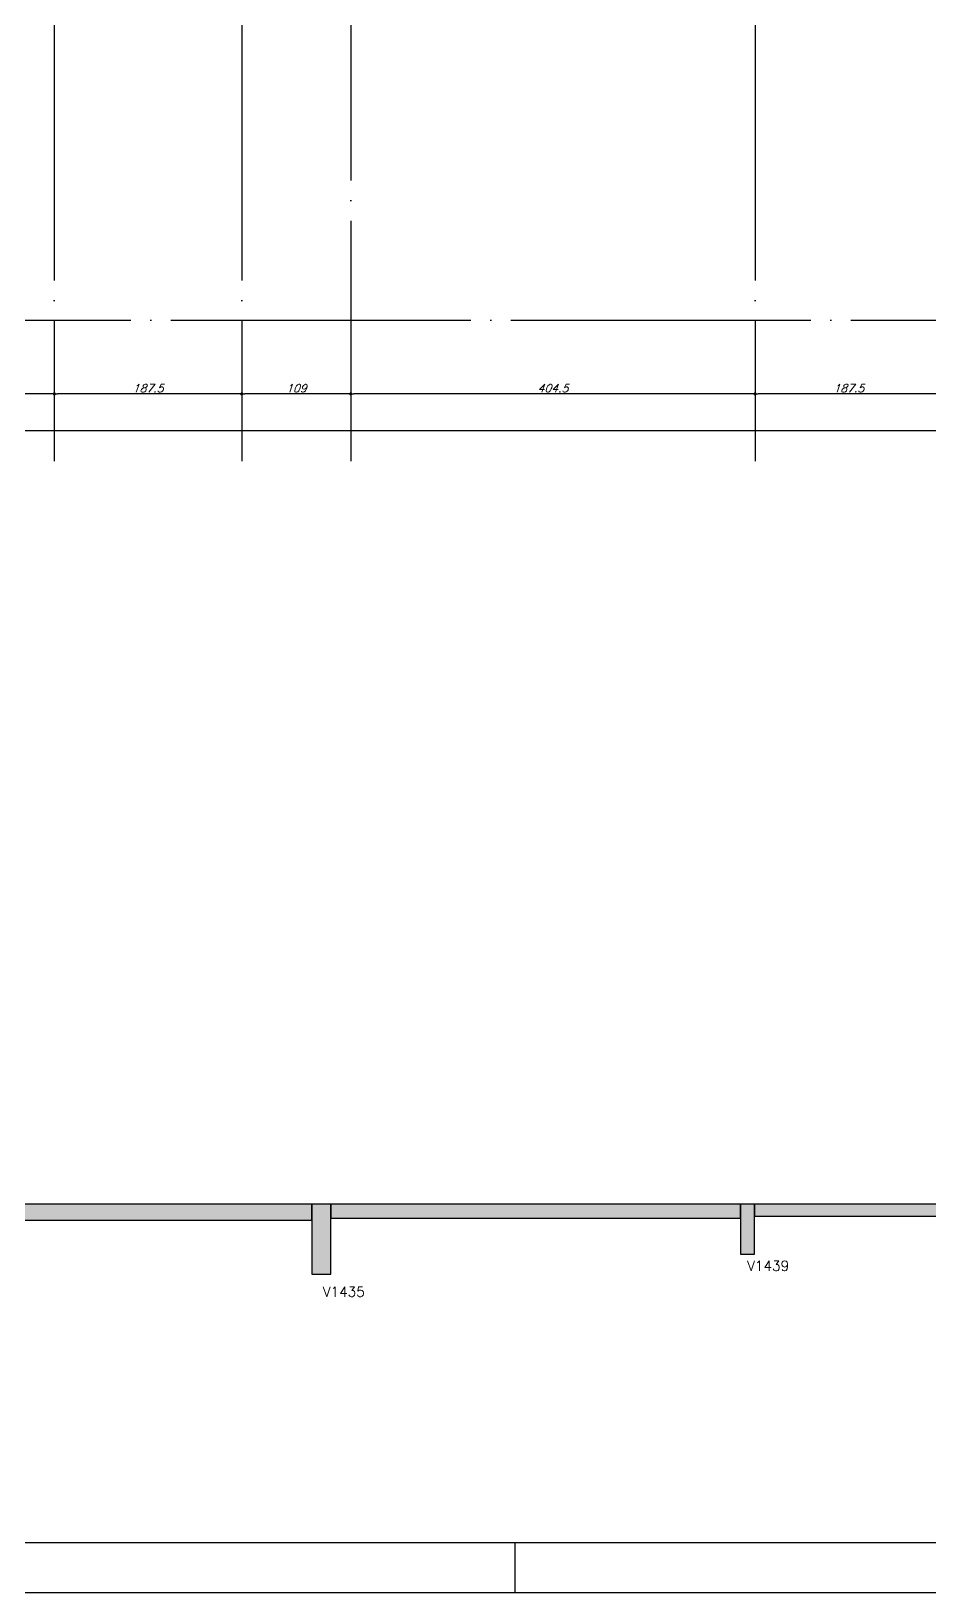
# Model space of a CAD drawing. Header units: millimetres. Extents: x -2290 to 5505, y -2157 to 2343.
# Drawn here: x -529 to 370, y -2157 to -596 of the extents above; entities that cross this region are included whole.
import ezdxf
from ezdxf.enums import TextEntityAlignment as Align

# ---------------------------------------------------------------- set-up
doc = ezdxf.new("R2010")
doc.units = ezdxf.units.MM
doc.header["$LTSCALE"] = 50
doc.linetypes.add('EIXO', pattern=[6.8, 6, -0.4, 0, -0.4])
for name, color, linetype in [('F-CORTE', 4, 'Continuous'), ('F-COTAS', 106, 'Continuous'), ('F-EIXO', 12, 'EIXO'), ('F-MARGEM', 1, 'Continuous'), ('F-SOLIDO-CORTE', 71, 'Continuous'), ('F-TEXTO', 6, 'Continuous'), ('F-TEXTO-YELLOW', 2, 'Continuous')]:
    doc.layers.add(name, color=color, linetype=linetype)
doc.styles.add('CP-TEXT-INCL', font='simplex.shx', dxfattribs={"oblique": 20})
doc.styles.add('MCP', font='simplex.shx')
doc.styles.add('ROMANS', font='simplex.shx')
doc.dimstyles.new('CP-COTAS-50', dxfattribs={"dimscale": 0.64, "dimtxt": 12.5, "dimasz": 5, "dimexe": 5, "dimexo": 5, "dimgap": 2.5, "dimtad": 1, "dimdec": 1, "dimdsep": 46, "dimtxsty": 'CP-TEXT-INCL', "dimblk1": 'DOT', "dimblk2": 'DOT', "dimsah": 1, "dimcen": 9, "dimclrd": 256, "dimclre": 256, "dimclrt": 256, "dimadec": 0, "dimazin": 0, "dimtfac": 1, "dimtdec": 1, "dimtmove": 2, "dimatfit": 3, "dimldrblk": 'DOT', "dimfxl": 0, "dimtolj": 1, "dimarcsym": 0})

# ---------------------------------------------------------------- blocks, each defined once
blk = doc.blocks.new('*U43')
at = {"layer": 'F-EIXO'}
blk.add_line((0, 0), (0, -2861.1), dxfattribs=at)
at = {"layer": 'F-TEXTO', "style": 'ROMANS'}
blk.add_attdef('EIXO', text='', height=17.5, rotation=360, dxfattribs=at).set_placement((0, 28.2), align=Align.MIDDLE_CENTER)
blk = doc.blocks.new('*U44')
at = {"layer": 'F-EIXO'}
blk.add_line((0, 0), (0, -2861.1), dxfattribs=at)
at = {"layer": 'F-TEXTO', "style": 'ROMANS'}
blk.add_attdef('EIXO', text='', height=17.5, rotation=360, dxfattribs=at).set_placement((0, 28.2), align=Align.MIDDLE_CENTER)
blk = doc.blocks.new('*U36')
at = {"layer": 'F-EIXO'}
blk.add_line((0, 0), (0, -2861.1), dxfattribs=at)
at = {"layer": 'F-TEXTO', "style": 'ROMANS'}
blk.add_attdef('EIXO', text='', height=17.5, rotation=360, dxfattribs=at).set_placement((0, 28.2), align=Align.MIDDLE_CENTER)
blk = doc.blocks.new('*U37')
at = {"layer": 'F-EIXO'}
blk.add_line((0, 0), (0, -2961.1), dxfattribs=at)
at = {"layer": 'F-TEXTO', "style": 'ROMANS'}
blk.add_attdef('EIXO', text='', height=17.5, rotation=360, dxfattribs=at).set_placement((0, 28.2), align=Align.MIDDLE_CENTER)
blk = doc.blocks.new('*U23')
at = {"layer": 'F-EIXO'}
blk.add_line((0, 0), (5086.4, 0), dxfattribs=at)
at = {"layer": 'F-TEXTO', "style": 'ROMANS'}
blk.add_attdef('EIXO', text='', height=17.5, dxfattribs=at).set_placement((-28.2, 0), align=Align.MIDDLE_CENTER)
blk = doc.blocks.new('A0-2L_900')
at = {"layer": 'F-MARGEM', "color": 2}
blk.add_line((44.9, 1), (44.9, 0), dxfattribs=at)
blk.add_lwpolyline([(155.9, 0), (0, 0), (0, 90), (155.9, 90)], close=True, dxfattribs=at)
at = {"layer": 'F-MARGEM', "color": 7}
blk.add_lwpolyline([(2.5, 89), (154.9, 89), (154.9, 1), (2.5, 1)], close=True, dxfattribs=at)
blk = doc.blocks.new('_DOT')
at = {"color": 0, "linetype": 'ByBlock'}
blk.add_line((-0.5, 0), (-1, 0), dxfattribs=at)
at = {"color": 0, "linetype": 'ByBlock', "const_width": 0.5}
blk.add_lwpolyline([(-0.25, 0, 1), (0.25, 0, 1)], format="xyb", close=True, dxfattribs=at)
blk = doc.blocks.new('*D243')
at = {"layer": 'DEFPOINTS', "color": 0, "transparency": 16777216}
for p in [(3070, -24), (-1389, -579), (3070, -995.2)]:
    blk.add_point(p, dxfattribs=at)
at = {"layer": 'F-COTAS', "lineweight": -2, "transparency": 16777216}
for p, q in [((3070, -27.2), (3070, -998.4)), ((-1389, -582.2), (-1389, -998.4)), ((-1385.8, -995.2), (3066.8, -995.2))]:
    blk.add_line(p, q, dxfattribs=at)
at = {"layer": 'F-COTAS', "lineweight": -2, "transparency": 16777216, "xscale": 3.2, "yscale": 3.2, "zscale": 3.2, "rotation": 180}
blk.add_blockref('_DOT', (-1389, -995.2), dxfattribs=at)
at = {"layer": 'F-COTAS', "lineweight": -2, "transparency": 16777216, "xscale": 3.2, "yscale": 3.2, "zscale": 3.2}
blk.add_blockref('_DOT', (3070, -995.2), dxfattribs=at)
at = {"layer": 'F-COTAS', "transparency": 16777216, "insert": (840.5, -989.6), "char_height": 8, "attachment_point": 5, "style": 'CP-TEXT-INCL'}
blk.add_mtext('\\A1;4459', dxfattribs=at)
blk = doc.blocks.new('*D255')
at = {"layer": 'DEFPOINTS', "color": 0, "transparency": 16777216}
for p in [(195, -958.7), (195, -958.7), (382.5, -958.7)]:
    blk.add_point(p, dxfattribs=at)
at = {"layer": 'F-COTAS', "lineweight": -2, "transparency": 16777216}
blk.add_line((379.3, -958.7), (198.2, -958.7), dxfattribs=at)
at = {"layer": 'F-COTAS', "lineweight": -2, "transparency": 16777216, "xscale": 3.2, "yscale": 3.2, "zscale": 3.2, "rotation": 180}
blk.add_blockref('_DOT', (195, -958.7), dxfattribs=at)
at = {"layer": 'F-COTAS', "lineweight": -2, "transparency": 16777216, "xscale": 3.2, "yscale": 3.2, "zscale": 3.2}
blk.add_blockref('_DOT', (382.5, -958.7), dxfattribs=at)
at = {"layer": 'F-COTAS', "transparency": 16777216, "insert": (288.7, -953.1), "char_height": 8, "attachment_point": 5, "style": 'CP-TEXT-INCL'}
blk.add_mtext('\\A1;187.5', dxfattribs=at)
blk = doc.blocks.new('*D256')
at = {"layer": 'DEFPOINTS', "color": 0, "transparency": 16777216}
for p in [(-209.5, -958.7), (-209.5, -958.7), (195, -958.7)]:
    blk.add_point(p, dxfattribs=at)
at = {"layer": 'F-COTAS', "lineweight": -2, "transparency": 16777216}
blk.add_line((191.8, -958.7), (-206.3, -958.7), dxfattribs=at)
at = {"layer": 'F-COTAS', "lineweight": -2, "transparency": 16777216, "xscale": 3.2, "yscale": 3.2, "zscale": 3.2, "rotation": 180}
blk.add_blockref('_DOT', (-209.5, -958.7), dxfattribs=at)
at = {"layer": 'F-COTAS', "lineweight": -2, "transparency": 16777216, "xscale": 3.2, "yscale": 3.2, "zscale": 3.2}
blk.add_blockref('_DOT', (195, -958.7), dxfattribs=at)
at = {"layer": 'F-COTAS', "transparency": 16777216, "insert": (-7.3, -953.1), "char_height": 8, "attachment_point": 5, "style": 'CP-TEXT-INCL'}
blk.add_mtext('\\A1;404.5', dxfattribs=at)
blk = doc.blocks.new('*D257')
at = {"layer": 'DEFPOINTS', "color": 0, "transparency": 16777216}
for p in [(-318.5, -958.7), (-318.5, -958.7), (-209.5, -958.7)]:
    blk.add_point(p, dxfattribs=at)
at = {"layer": 'F-COTAS', "lineweight": -2, "transparency": 16777216}
blk.add_line((-212.7, -958.7), (-315.3, -958.7), dxfattribs=at)
at = {"layer": 'F-COTAS', "lineweight": -2, "transparency": 16777216, "xscale": 3.2, "yscale": 3.2, "zscale": 3.2, "rotation": 180}
blk.add_blockref('_DOT', (-318.5, -958.7), dxfattribs=at)
at = {"layer": 'F-COTAS', "lineweight": -2, "transparency": 16777216, "xscale": 3.2, "yscale": 3.2, "zscale": 3.2}
blk.add_blockref('_DOT', (-209.5, -958.7), dxfattribs=at)
at = {"layer": 'F-COTAS', "transparency": 16777216, "insert": (-264, -953.1), "char_height": 8, "attachment_point": 5, "style": 'CP-TEXT-INCL'}
blk.add_mtext('\\A1;109', dxfattribs=at)
blk = doc.blocks.new('*D258')
at = {"layer": 'DEFPOINTS', "color": 0, "transparency": 16777216}
for p in [(-506, -958.7), (-506, -958.7), (-318.5, -958.7)]:
    blk.add_point(p, dxfattribs=at)
at = {"layer": 'F-COTAS', "lineweight": -2, "transparency": 16777216}
blk.add_line((-321.7, -958.7), (-502.8, -958.7), dxfattribs=at)
at = {"layer": 'F-COTAS', "lineweight": -2, "transparency": 16777216, "xscale": 3.2, "yscale": 3.2, "zscale": 3.2, "rotation": 180}
blk.add_blockref('_DOT', (-506, -958.7), dxfattribs=at)
at = {"layer": 'F-COTAS', "lineweight": -2, "transparency": 16777216, "xscale": 3.2, "yscale": 3.2, "zscale": 3.2}
blk.add_blockref('_DOT', (-318.5, -958.7), dxfattribs=at)
at = {"layer": 'F-COTAS', "transparency": 16777216, "insert": (-412.3, -953.1), "char_height": 8, "attachment_point": 5, "style": 'CP-TEXT-INCL'}
blk.add_mtext('\\A1;187.5', dxfattribs=at)
blk = doc.blocks.new('*D259')
at = {"layer": 'DEFPOINTS', "color": 0, "transparency": 16777216}
for p in [(-709.5, -958.7), (-709.5, -958.7), (-506, -958.7)]:
    blk.add_point(p, dxfattribs=at)
at = {"layer": 'F-COTAS', "lineweight": -2, "transparency": 16777216}
blk.add_line((-509.2, -958.7), (-706.3, -958.7), dxfattribs=at)
at = {"layer": 'F-COTAS', "lineweight": -2, "transparency": 16777216, "xscale": 3.2, "yscale": 3.2, "zscale": 3.2, "rotation": 180}
blk.add_blockref('_DOT', (-709.5, -958.7), dxfattribs=at)
at = {"layer": 'F-COTAS', "lineweight": -2, "transparency": 16777216, "xscale": 3.2, "yscale": 3.2, "zscale": 3.2}
blk.add_blockref('_DOT', (-506, -958.7), dxfattribs=at)
at = {"layer": 'F-COTAS', "transparency": 16777216, "insert": (-607.8, -953.1), "char_height": 8, "attachment_point": 5, "style": 'CP-TEXT-INCL'}
blk.add_mtext('\\A1;203.5', dxfattribs=at)

msp = doc.modelspace()

# ---------------------------------------------------------------- hatches: boundary and pattern name
at = {"layer": 'F-SOLIDO-CORTE', "linetype": 'Continuous'}
for points in [[(-316.932, -1768.874), (-397.666, -1768.874), (-400.101, -1768.874), (-445.723, -1768.874), (-457.256, -1768.874), (-679.811, -1768.874), (-1063, -1768.874), (-1063, -1773.246), (-1063, -1780.773), (-1063, -1784.874), (-840.446, -1784.874), (-457.256, -1784.874), (-445.723, -1784.874), (-400.101, -1784.874), (-397.666, -1784.874), (-316.932, -1784.874), (-279.897, -1784.874), (-248.5, -1784.874), (-248.5, -1780.502), (-248.5, -1774.961), (-248.5, -1768.874), (-279.897, -1768.874)], [(-248.5, -1788.001), (-248.5, -1812.241), (-248.5, -1838.874), (-241.271, -1838.874), (-241.028, -1838.874), (-240.72, -1838.874), (-240.462, -1838.874), (-240.141, -1838.874), (-237.714, -1838.874), (-234.855, -1838.874), (-232.364, -1838.874), (-229.5, -1838.874), (-229.5, -1817.551), (-229.5, -1793.035), (-229.5, -1768.874), (-231.959, -1768.874), (-234.855, -1768.874), (-237.215, -1768.874), (-240.141, -1768.874), (-240.396, -1768.874), (-240.72, -1768.874), (-240.963, -1768.874), (-241.271, -1768.874), (-248.5, -1768.874)], [(-101.215, -1768.874), (-105.447, -1768.874), (-110.43, -1768.874), (-115.684, -1768.874), (-121.641, -1768.874), (-126.924, -1768.874), (-132.83, -1768.874), (-137.052, -1768.874), (-141.837, -1768.874), (-142.716, -1768.874), (-143.728, -1768.874), (-229.5, -1768.874), (-229.5, -1773.138), (-229.5, -1778.042), (-229.5, -1782.874), (-143.728, -1782.874), (-142.841, -1782.874), (-141.837, -1782.874), (-137.584, -1782.874), (-132.83, -1782.874), (-127.586, -1782.874), (-121.641, -1782.874), (-116.493, -1782.874), (-110.43, -1782.874), (-106.317, -1782.874), (-101.215, -1782.874), (-100.217, -1782.874), (-98.952, -1782.874), (-2.801, -1782.874), (119.054, -1782.874), (125.02, -1782.874), (180.5, -1782.874), (180.5, -1779.048), (180.5, -1773.683), (180.5, -1768.874), (125.02, -1768.874), (119.054, -1768.874), (22.903, -1768.874), (-98.952, -1768.874), (-99.962, -1768.874)], [(185.309, -1768.874), (180.5, -1768.874), (180.5, -1782.536), (180.5, -1801.697), (180.5, -1818.874), (185.309, -1818.874), (189.135, -1818.874), (194.5, -1818.874), (194.5, -1805.212), (194.5, -1786.05), (194.5, -1768.874), (190.675, -1768.874)], [(194.5, -1772.153), (194.5, -1776.751), (194.5, -1780.874), (256.851, -1780.874), (358.739, -1780.874), (501.642, -1780.874), (502.589, -1780.874), (503.887, -1780.874), (507.963, -1780.874), (513.254, -1780.874), (518.389, -1780.874), (524.789, -1780.874), (526.758, -1780.874), (529.198, -1780.874), (596, -1780.874), (596, -1777.143), (596, -1772.517), (596, -1768.874), (529.198, -1768.874), (527.236, -1768.874), (524.789, -1768.874), (519.769, -1768.874), (513.254, -1768.874), (509.303, -1768.874), (503.887, -1768.874), (502.952, -1768.874), (501.642, -1768.874), (399.753, -1768.874), (256.851, -1768.874), (194.5, -1768.874)]]:
    msp.add_hatch(color=256, dxfattribs=at).paths.add_polyline_path(points, flags=16)

# ---------------------------------------------------------------- linework, layer by layer
at = {"layer": 'F-CORTE', "linetype": 'Continuous'}
for p, q in [((-316.932, -1768.874), (-1063, -1768.874)), ((-248.5, -1768.874), (-316.932, -1768.874)), ((-241.271, -1768.874), (-248.5, -1768.874)), ((-240.963, -1768.874), (-241.271, -1768.874)), ((-240.72, -1768.874), (-240.963, -1768.874)), ((-240.396, -1768.874), (-240.72, -1768.874)), ((-240.141, -1768.874), (-240.396, -1768.874)), ((-237.215, -1768.874), (-240.141, -1768.874)), ((-234.855, -1768.874), (-237.215, -1768.874)), ((-231.959, -1768.874), (-234.855, -1768.874)), ((-229.5, -1768.874), (-231.959, -1768.874)), ((-101.215, -1768.874), (-229.5, -1768.874)), ((180.5, -1768.874), (-101.215, -1768.874)), ((185.309, -1768.874), (180.5, -1768.874)), ((194.5, -1768.874), (185.309, -1768.874)), ((256.851, -1768.874), (194.5, -1768.874)), ((399.753, -1768.874), (256.851, -1768.874)), ((-840.446, -1784.874), (-457.256, -1784.874)), ((-457.256, -1784.874), (-445.723, -1784.874)), ((-445.723, -1784.874), (-400.101, -1784.874)), ((-400.101, -1784.874), (-397.666, -1784.874)), ((-397.666, -1784.874), (-316.932, -1784.874)), ((-316.932, -1784.874), (-279.897, -1784.874)), ((-279.897, -1784.874), (-248.5, -1784.874)), ((-248.5, -1784.874), (-248.5, -1788.001)), ((-248.5, -1788.001), (-248.5, -1838.874)), ((-229.5, -1793.035), (-229.5, -1782.874)), ((-229.5, -1782.874), (-143.728, -1782.874)), ((-229.5, -1817.551), (-229.5, -1793.035)), ((-143.728, -1782.874), (-142.841, -1782.874)), ((-142.841, -1782.874), (-141.837, -1782.874)), ((-141.837, -1782.874), (-137.584, -1782.874)), ((-137.584, -1782.874), (-132.83, -1782.874)), ((-132.83, -1782.874), (-127.586, -1782.874)), ((-127.586, -1782.874), (-121.641, -1782.874)), ((-121.641, -1782.874), (-116.493, -1782.874)), ((-116.493, -1782.874), (-110.43, -1782.874)), ((-110.43, -1782.874), (-106.317, -1782.874)), ((-106.317, -1782.874), (-101.215, -1782.874)), ((-101.215, -1782.874), (-100.217, -1782.874)), ((-100.217, -1782.874), (-98.952, -1782.874)), ((-98.952, -1782.874), (-2.801, -1782.874)), ((-2.801, -1782.874), (119.054, -1782.874)), ((119.054, -1782.874), (125.02, -1782.874)), ((125.02, -1782.874), (180.5, -1782.874)), ((180.5, -1782.874), (180.5, -1801.697)), ((194.5, -1786.05), (194.5, -1780.874)), ((194.5, -1780.874), (256.851, -1780.874)), ((194.5, -1805.212), (194.5, -1786.05)), ((256.851, -1780.874), (358.739, -1780.874)), ((358.739, -1780.874), (501.642, -1780.874)), ((180.5, -1801.697), (180.5, -1818.874)), ((194.5, -1818.874), (194.5, -1805.212)), ((-229.5, -1838.874), (-229.5, -1817.551)), ((180.5, -1818.874), (185.309, -1818.874)), ((185.309, -1818.874), (189.135, -1818.874)), ((189.135, -1818.874), (194.5, -1818.874)), ((-248.5, -1838.874), (-241.271, -1838.874)), ((-241.271, -1838.874), (-241.028, -1838.874)), ((-241.028, -1838.874), (-240.72, -1838.874)), ((-240.72, -1838.874), (-240.462, -1838.874)), ((-240.462, -1838.874), (-240.141, -1838.874)), ((-240.141, -1838.874), (-237.714, -1838.874)), ((-237.714, -1838.874), (-234.855, -1838.874)), ((-234.855, -1838.874), (-232.364, -1838.874)), ((-232.364, -1838.874), (-229.5, -1838.874))]:
    msp.add_line(p, q, dxfattribs=at)
at = {"layer": 'F-SOLIDO-CORTE', "linetype": 'Continuous'}
for p, q in [((-457.256, -1768.874), (-679.811, -1768.874)), ((-445.723, -1768.874), (-457.256, -1768.874)), ((-400.101, -1768.874), (-445.723, -1768.874)), ((-397.667, -1768.874), (-400.101, -1768.874)), ((-316.932, -1768.874), (-397.667, -1768.874)), ((-279.897, -1768.874), (-316.932, -1768.874)), ((-248.5, -1768.874), (-279.897, -1768.874)), ((-248.5, -1774.961), (-248.5, -1768.874)), ((-241.271, -1768.874), (-248.5, -1768.874)), ((-248.5, -1768.874), (-248.5, -1788.001)), ((-248.5, -1780.502), (-248.5, -1774.961)), ((-240.963, -1768.874), (-241.271, -1768.874)), ((-240.72, -1768.874), (-240.963, -1768.874)), ((-240.396, -1768.874), (-240.72, -1768.874)), ((-240.141, -1768.874), (-240.396, -1768.874)), ((-237.215, -1768.874), (-240.141, -1768.874)), ((-234.855, -1768.874), (-237.215, -1768.874)), ((-231.959, -1768.874), (-234.855, -1768.874)), ((-229.5, -1768.874), (-231.959, -1768.874)), ((-143.728, -1768.874), (-229.5, -1768.874)), ((-229.5, -1768.874), (-229.5, -1773.138)), ((-229.5, -1793.035), (-229.5, -1768.874)), ((-229.5, -1773.138), (-229.5, -1778.041)), ((-229.5, -1778.041), (-229.5, -1782.874)), ((-142.716, -1768.874), (-143.728, -1768.874)), ((-141.837, -1768.874), (-142.716, -1768.874)), ((-137.051, -1768.874), (-141.837, -1768.874)), ((-132.83, -1768.874), (-137.051, -1768.874)), ((-126.924, -1768.874), (-132.83, -1768.874)), ((-121.641, -1768.874), (-126.924, -1768.874)), ((-115.684, -1768.874), (-121.641, -1768.874)), ((-110.43, -1768.874), (-115.684, -1768.874)), ((-105.447, -1768.874), (-110.43, -1768.874)), ((-101.215, -1768.874), (-105.447, -1768.874)), ((-99.962, -1768.874), (-101.215, -1768.874)), ((-98.952, -1768.874), (-99.962, -1768.874)), ((22.903, -1768.874), (-98.952, -1768.874)), ((119.054, -1768.874), (22.903, -1768.874)), ((125.02, -1768.874), (119.054, -1768.874)), ((180.5, -1768.874), (125.02, -1768.874)), ((180.5, -1773.683), (180.5, -1768.874)), ((185.309, -1768.874), (180.5, -1768.874)), ((180.5, -1768.874), (180.5, -1782.536)), ((180.5, -1779.048), (180.5, -1773.683)), ((180.5, -1782.874), (180.5, -1779.048)), ((190.675, -1768.874), (185.309, -1768.874)), ((194.5, -1768.874), (190.675, -1768.874)), ((256.851, -1768.874), (194.5, -1768.874)), ((194.5, -1768.874), (194.5, -1772.153)), ((194.5, -1786.05), (194.5, -1768.874)), ((194.5, -1772.153), (194.5, -1776.751)), ((194.5, -1776.751), (194.5, -1780.874)), ((399.753, -1768.874), (256.851, -1768.874)), ((-840.446, -1784.874), (-457.256, -1784.874)), ((-457.256, -1784.874), (-445.723, -1784.874)), ((-445.723, -1784.874), (-400.101, -1784.874)), ((-400.101, -1784.874), (-397.667, -1784.874)), ((-397.667, -1784.874), (-316.932, -1784.874)), ((-316.932, -1784.874), (-279.897, -1784.874)), ((-279.897, -1784.874), (-248.5, -1784.874)), ((-248.5, -1784.874), (-248.5, -1780.502)), ((-248.5, -1788.001), (-248.5, -1812.241)), ((-229.5, -1782.874), (-143.728, -1782.874)), ((-229.5, -1817.551), (-229.5, -1793.035)), ((-143.728, -1782.874), (-142.841, -1782.874)), ((-142.841, -1782.874), (-141.837, -1782.874)), ((-141.837, -1782.874), (-137.584, -1782.874)), ((-137.584, -1782.874), (-132.83, -1782.874)), ((-132.83, -1782.874), (-127.586, -1782.874)), ((-127.586, -1782.874), (-121.641, -1782.874)), ((-121.641, -1782.874), (-116.493, -1782.874)), ((-116.493, -1782.874), (-110.43, -1782.874)), ((-110.43, -1782.874), (-106.317, -1782.874)), ((-106.317, -1782.874), (-101.215, -1782.874)), ((-101.215, -1782.874), (-100.217, -1782.874)), ((-100.217, -1782.874), (-98.952, -1782.874)), ((-98.952, -1782.874), (-2.801, -1782.874)), ((-2.801, -1782.874), (119.054, -1782.874)), ((119.054, -1782.874), (125.02, -1782.874)), ((125.02, -1782.874), (180.5, -1782.874)), ((180.5, -1782.536), (180.5, -1801.697)), ((194.5, -1780.874), (256.851, -1780.874)), ((194.5, -1805.212), (194.5, -1786.05)), ((256.851, -1780.874), (358.739, -1780.874)), ((358.739, -1780.874), (501.642, -1780.874)), ((180.5, -1801.697), (180.5, -1818.874)), ((194.5, -1818.874), (194.5, -1805.212)), ((-248.5, -1812.241), (-248.5, -1838.874)), ((-229.5, -1838.874), (-229.5, -1817.551)), ((180.5, -1818.874), (185.309, -1818.874)), ((185.309, -1818.874), (189.135, -1818.874)), ((189.135, -1818.874), (194.5, -1818.874)), ((-248.5, -1838.874), (-241.271, -1838.874)), ((-241.271, -1838.874), (-241.028, -1838.874)), ((-241.028, -1838.874), (-240.72, -1838.874)), ((-240.72, -1838.874), (-240.462, -1838.874)), ((-240.462, -1838.874), (-240.141, -1838.874)), ((-240.141, -1838.874), (-237.714, -1838.874)), ((-237.714, -1838.874), (-234.855, -1838.874)), ((-234.855, -1838.874), (-232.364, -1838.874)), ((-232.364, -1838.874), (-229.5, -1838.874))]:
    msp.add_line(p, q, dxfattribs=at)

# ---------------------------------------------------------------- block references
at = {"layer": 'F-EIXO', "linetype": 'Continuous'}
for name, p in [('*U37', (-209.5, 1935.283)), ('*U44', (-506, 1835.283)), ('*U36', (-318.5, 1835.283)), ('*U43', (195, 1835.283)), ('*U23', (-1749.828, -885))]:
    msp.add_blockref(name, p, dxfattribs=at)
at = {"layer": 'F-MARGEM', "xscale": 50, "yscale": 50, "zscale": 50}
msp.add_blockref('A0-2L_900', (-2290.233, -2157.396), dxfattribs=at)

# ---------------------------------------------------------------- texts
at = {"layer": 'F-TEXTO-YELLOW', "linetype": 'Continuous', "style": 'MCP'}
for s, p in [('V1439', (187.133, -1835.505)), ('V1435', (-237.393, -1861.423))]:
    msp.add_text(s, height=10, dxfattribs=at).set_placement(p)

# ---------------------------------------------------------------- dimensions: what is measured, and where the dimension line sits
at = {"layer": 'F-COTAS'}
for base, p1, p2, picture, middle in [((3070, -995.178), (-1389, -579), (3070, -24), '*D243', (840.5, -989.578)), ((-709.5, -958.673), (-506, -958.673), (-709.5, -958.673), '*D259', (-607.75, -953.073)), ((-506, -958.673), (-318.5, -958.673), (-506, -958.673), '*D258', (-412.25, -953.073)), ((-318.5, -958.673), (-209.5, -958.673), (-318.5, -958.673), '*D257', (-264, -953.073)), ((-209.5, -958.673), (195, -958.673), (-209.5, -958.673), '*D256', (-7.25, -953.073)), ((195, -958.673), (382.5, -958.673), (195, -958.673), '*D255', (288.75, -953.073))]:
    dim = msp.add_linear_dim(base=base, p1=p1, p2=p2, dimstyle='CP-COTAS-50', override={"dimfxl": 7.5}, dxfattribs=at)
    dim.commit()
    dim.dimension.update_dxf_attribs({"geometry": picture, "text_midpoint": middle})

doc.saveas('drawing.dxf')
